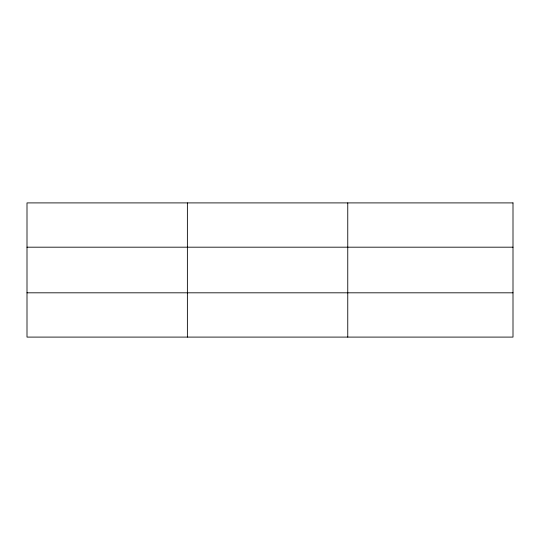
<?xml version="1.0" encoding="UTF-8"?>
<svg xmlns="http://www.w3.org/2000/svg" width="540" height="540" viewBox="0 0 540 540"><rect width="100%" height="100%" fill="white"/><g stroke="black" fill="none" stroke-linecap="round" stroke-linejoin="round"><path stroke-width="0.81" d="M187.38 202.905L187.38 337.095M347.76 202.905L347.76 337.095M27 247.185L513 247.185M27 292.815L513 292.815M513 202.905L513 337.095L27 337.095L27 202.905L513 202.905"/></g></svg>
